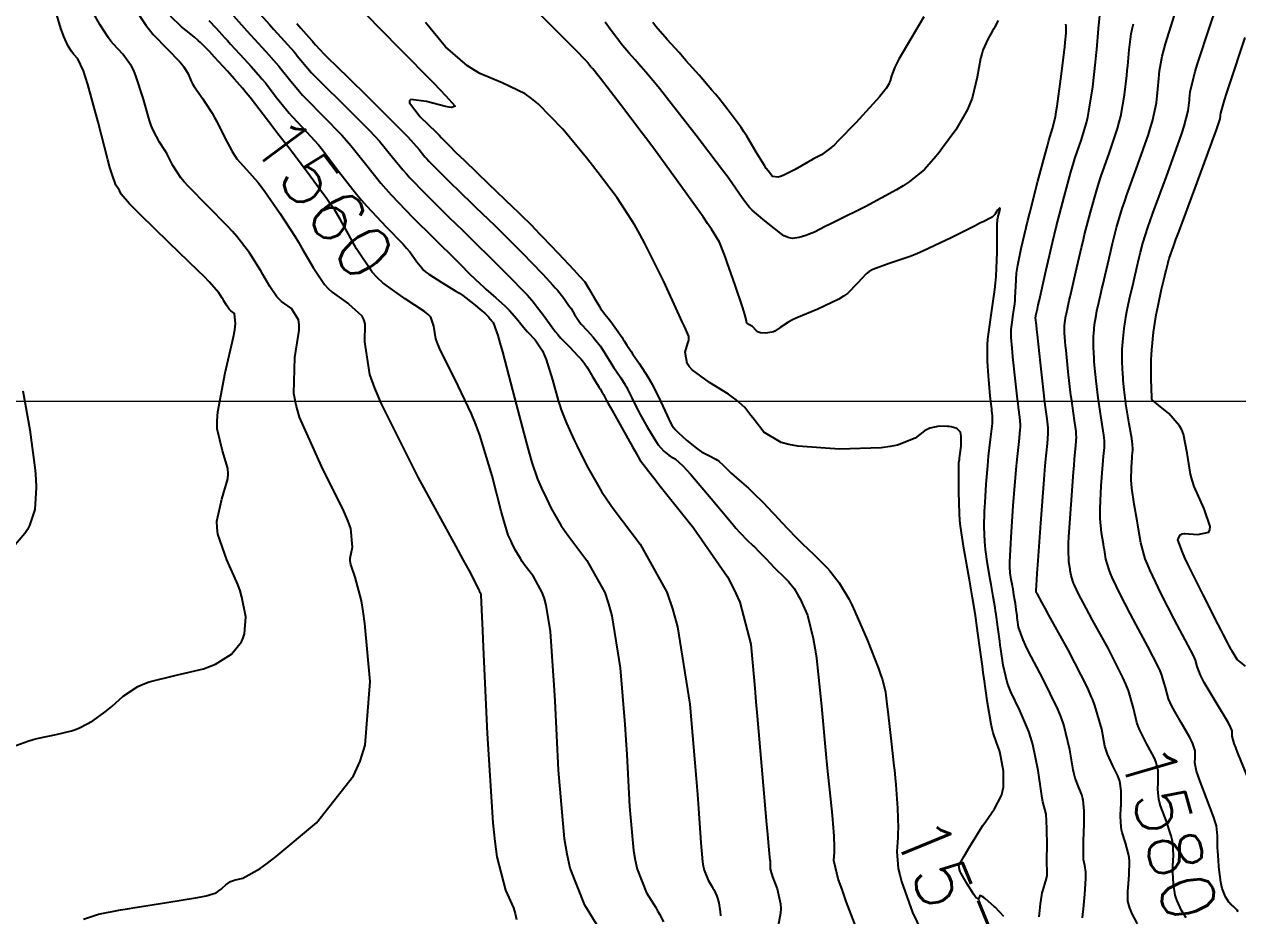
# Model space of a CAD drawing. Header units: metres. Extents: x 837117 to 838477, y 1189012 to 1191015.
# Drawn here: x 837527.3 to 837614.8, y 1190376.8 to 1190441.1 of the extents above; entities that cross this region are included whole.
import ezdxf

# ---------------------------------------------------------------- set-up
doc = ezdxf.new("R2010")
doc.units = ezdxf.units.M
doc.header["$LTSCALE"] = 0.3
doc.layers.add('COORD', color=7, linetype='Continuous', lineweight=20)
doc.layers.add('COTAS 10', color=1, linetype='Continuous')
doc.layers.add('COTAS INT', color=252, linetype='Continuous')
doc.styles.get("Standard").update_dxf_attribs({"font": 'simplex.shx'})

msp = doc.modelspace()

# ---------------------------------------------------------------- linework, layer by layer
at = {"layer": 'COORD'}
msp.add_line((837476.514, 1190413.872), (838476.514, 1190413.872), dxfattribs=at)
at = {"layer": 'COTAS 10'}
for points, elevation in [([(837568.739, 1190375.838), (837567.694, 1190377.524), (837566.654, 1190380.198), (837566.434, 1190381.198), (837566.242, 1190382.31), (837565.795, 1190387.267), (837565.551, 1190392.263), (837565.488, 1190393.4), (837565.427, 1190394.431), (837565.224, 1190397.267), (837564.922, 1190399.175), (837564.798, 1190399.622), (837564.657, 1190400.033), (837564.004, 1190401.221), (837563.334, 1190402.099), (837563.183, 1190402.314), (837563.047, 1190402.518), (837562.68, 1190403.152), (837562.439, 1190403.652), (837562.382, 1190403.77), (837562.33, 1190403.879), (837562.18, 1190404.203), (837561.927, 1190405.022), (837561.81, 1190405.443), (837561.673, 1190405.949), (837561.012, 1190408.481), (837560.116, 1190411.433), (837559.832, 1190412.203), (837559.531, 1190412.954), (837558.314, 1190415.496), (837557.281, 1190417.543), (837557.096, 1190417.982), (837556.955, 1190418.366), (837556.811, 1190419.287), (837556.581, 1190419.929), (837556.386, 1190420.136), (837556.133, 1190420.356), (837554.744, 1190421.256), (837553.816, 1190421.92), (837553.131, 1190422.409), (837552.737, 1190422.787), (837552.366, 1190423.191), (837551.218, 1190424.866), (837550.372, 1190426.414), (837550.191, 1190426.738), (837550.034, 1190427.017), (837549.661, 1190427.647), (837549.224, 1190428.269), (837549.026, 1190428.542), (837548.795, 1190428.859), (837547.683, 1190430.372), (837546.589, 1190431.844), (837546.369, 1190432.136), (837546.185, 1190432.377), (837545.82, 1190432.832), (837545.538, 1190433.175), (837545.406, 1190433.346), (837545.251, 1190433.55), (837544.499, 1190434.563), (837543.552, 1190435.789), (837543.275, 1190436.128), (837542.991, 1190436.466), (837542.414, 1190437.118), (837541.911, 1190437.686), (837540.971, 1190438.703), (837540.607, 1190439.093), (837540.236, 1190439.486), (837540.054, 1190439.667), (837540.007, 1190439.714), (837539.96, 1190439.759), (837539.802, 1190439.907), (837539.527, 1190440.142), (837539.407, 1190440.241), (837539.268, 1190440.355), (837538.607, 1190440.89), (837537.798, 1190441.662)], 1560), ([(837551.832, 1190441.863), (837554.299, 1190439.345), (837556.771, 1190436.842), (837557.254, 1190436.345), (837557.649, 1190435.933), (837558.347, 1190435.152), (837558.108, 1190435.068), (837557.911, 1190435.095), (837557.658, 1190435.144), (837556.274, 1190435.502), (837555.14, 1190435.638), (837555.044, 1190435.546), (837555.043, 1190435.398), (837555.827, 1190434.396), (837556.965, 1190433.281), (837557.188, 1190433.062), (837557.37, 1190432.881), (837557.691, 1190432.549), (837557.759, 1190432.464), (837557.781, 1190432.439), (837557.805, 1190432.413), (837557.901, 1190432.313), (837558.403, 1190431.827), (837558.682, 1190431.558), (837559.021, 1190431.231), (837560.754, 1190429.563), (837562.509, 1190427.873), (837562.862, 1190427.532), (837563.158, 1190427.246), (837563.748, 1190426.671), (837564.191, 1190426.214), (837564.393, 1190426.003), (837564.631, 1190425.754), (837565.777, 1190424.549), (837566.905, 1190423.353), (837567.131, 1190423.11), (837567.319, 1190422.906), (837567.689, 1190422.487), (837567.871, 1190422.206), (837567.941, 1190422.09), (837568.021, 1190421.956), (837568.381, 1190421.33), (837568.753, 1190420.7), (837568.84, 1190420.564), (837568.921, 1190420.443), (837569.153, 1190420.143), (837569.395, 1190419.856), (837569.481, 1190419.744), (837569.575, 1190419.617), (837569.986, 1190419.04), (837570.383, 1190418.461), (837570.469, 1190418.334), (837570.545, 1190418.22), (837570.733, 1190417.927), (837570.948, 1190417.598), (837571.041, 1190417.461), (837571.148, 1190417.304), (837571.655, 1190416.573), (837572.251, 1190415.636), (837572.414, 1190415.35), (837572.577, 1190415.052), (837573.157, 1190413.877), (837573.635, 1190412.842), (837573.734, 1190412.632), (837573.818, 1190412.455), (837573.998, 1190412.09), (837574.212, 1190411.84), (837574.317, 1190411.736), (837574.442, 1190411.616), (837575.06, 1190411.053), (837575.765, 1190410.478), (837575.945, 1190410.349), (837576.118, 1190410.235), (837576.69, 1190409.932), (837577.165, 1190409.7), (837577.278, 1190409.63), (837577.381, 1190409.557), (837577.687, 1190409.271), (837578.016, 1190408.919), (837578.135, 1190408.805), (837578.266, 1190408.683), (837578.84, 1190408.18), (837579.5, 1190407.597), (837579.686, 1190407.424), (837579.873, 1190407.246), (837580.557, 1190406.563), (837581.246, 1190405.846), (837581.435, 1190405.646), (837581.625, 1190405.446), (837582.304, 1190404.721), (837583.006, 1190403.99), (837583.209, 1190403.787), (837583.417, 1190403.583), (837584.199, 1190402.842), (837584.973, 1190402.074), (837585.175, 1190401.853), (837585.373, 1190401.628), (837586.043, 1190400.783), (837586.745, 1190399.615), (837586.963, 1190399.187), (837587.191, 1190398.712), (837588.097, 1190396.616), (837588.888, 1190394.587), (837589.043, 1190394.155), (837589.17, 1190393.779), (837589.397, 1190392.889), (837589.488, 1190392.029), (837589.529, 1190391.671), (837589.577, 1190391.262), (837589.807, 1190389.356), (837590.007, 1190387.578), (837590.044, 1190387.249), (837590.096, 1190386.713), (837590.142, 1190386.198), (837590.259, 1190384.509), (837590.299, 1190383.086), (837590.296, 1190382.737), (837590.288, 1190382.409), (837590.211, 1190381.388), (837590.315, 1190380.173), (837590.422, 1190379.722), (837590.562, 1190379.221), (837591.351, 1190376.996), (837592.315, 1190375.002)], 1570), ([(837611.092, 1190376.604), (837610.757, 1190377.143), (837610.435, 1190377.831), (837610.367, 1190378.035), (837610.308, 1190378.244), (837610.171, 1190379.051), (837610.122, 1190379.883), (837610.12, 1190380.108), (837610.122, 1190380.332), (837610.167, 1190381.121), (837610.132, 1190381.977), (837610.083, 1190382.243), (837610.017, 1190382.521), (837609.638, 1190383.627), (837609.249, 1190384.692), (837609.176, 1190384.943), (837609.12, 1190385.175), (837609.044, 1190385.857), (837609.063, 1190386.405), (837609.066, 1190386.553), (837609.068, 1190386.7), (837609.066, 1190387.215), (837608.938, 1190387.817), (837608.861, 1190388.018), (837608.765, 1190388.233), (837608.265, 1190389.137), (837607.739, 1190390.143), (837607.627, 1190390.424), (837607.529, 1190390.706), (837607.295, 1190391.729), (837606.927, 1190393.019), (837606.911, 1190393.059), (837606.745, 1190393.468), (837606.528, 1190393.957), (837605.453, 1190396.057), (837604.334, 1190398.093), (837604.089, 1190398.543), (837603.873, 1190398.943), (837603.325, 1190399.975), (837603.022, 1190400.609), (837602.959, 1190400.759), (837602.906, 1190400.898), (837602.792, 1190401.305), (837602.733, 1190401.66), (837602.715, 1190401.766), (837602.696, 1190401.875), (837602.621, 1190402.299), (837602.597, 1190403.201), (837602.61, 1190403.613), (837602.632, 1190404.094), (837602.782, 1190406.416), (837602.962, 1190408.76), (837603.003, 1190409.255), (837603.039, 1190409.685), (837603.138, 1190410.68), (837603.168, 1190411.299), (837603.16, 1190411.491), (837603.146, 1190411.691), (837603.04, 1190412.489), (837602.879, 1190413.546), (837602.831, 1190413.91), (837602.781, 1190414.304), (837602.588, 1190415.988), (837602.422, 1190417.569), (837602.389, 1190417.899), (837602.363, 1190418.183), (837602.314, 1190418.82), (837602.314, 1190419.156), (837602.324, 1190419.344), (837602.36, 1190419.689), (837602.413, 1190420.029), (837602.429, 1190420.121), (837602.447, 1190420.212), (837602.518, 1190420.53), (837602.659, 1190421.131), (837602.72, 1190421.4), (837602.792, 1190421.712), (837603.131, 1190423.212), (837603.537, 1190424.959), (837603.65, 1190425.429), (837603.764, 1190425.892), (837604.177, 1190427.512), (837604.642, 1190429.133), (837604.788, 1190429.596), (837604.942, 1190430.066), (837605.56, 1190431.814), (837606.133, 1190433.541), (837606.258, 1190433.997), (837606.368, 1190434.443), (837606.644, 1190435.974), (837606.805, 1190437.365), (837606.842, 1190437.723), (837606.875, 1190438.068), (837606.97, 1190439.217), (837607.127, 1190440.373), (837607.2, 1190440.724), (837607.286, 1190441.088)], 1580)]:
    msp.add_lwpolyline(points, dxfattribs=dict(at, elevation=elevation))
at = {"layer": 'COTAS INT'}
for points, elevation in [([(837600.491, 1190376.684), (837600.504, 1190376.898), (837600.571, 1190377.621), (837600.673, 1190378.255), (837600.706, 1190378.412), (837600.742, 1190378.561), (837600.891, 1190379.035), (837601.018, 1190379.454), (837601.039, 1190379.568), (837601.055, 1190379.683), (837601.064, 1190380.09), (837601.044, 1190380.488), (837601.042, 1190380.595), (837601.041, 1190380.701), (837601.049, 1190381.076), (837601.059, 1190381.577), (837601.059, 1190381.968), (837601.048, 1190382.881), (837601.013, 1190383.755), (837600.997, 1190383.937), (837600.979, 1190384.093), (837600.889, 1190384.437), (837600.749, 1190384.971), (837600.698, 1190385.246), (837600.643, 1190385.576), (837600.401, 1190387.228), (837600.031, 1190389.117), (837599.895, 1190389.596), (837599.744, 1190390.057), (837599.078, 1190391.562), (837598.431, 1190392.905), (837598.292, 1190393.264), (837598.172, 1190393.617), (837597.884, 1190394.844), (837597.721, 1190395.985), (837597.679, 1190396.284), (837597.639, 1190396.575), (837597.507, 1190397.565), (837597.381, 1190398.481), (837597.345, 1190398.725), (837597.308, 1190398.966), (837597.172, 1190399.8), (837597.023, 1190400.651), (837596.978, 1190400.902), (837596.932, 1190401.16), (837596.756, 1190402.146), (837596.608, 1190403.179), (837596.58, 1190403.467), (837596.558, 1190403.755), (837596.525, 1190404.799), (837596.547, 1190405.91), (837596.561, 1190406.24), (837596.577, 1190406.58), (837596.659, 1190407.889), (837596.77, 1190409.218), (837596.804, 1190409.571), (837596.84, 1190409.916), (837596.98, 1190411.109), (837597.092, 1190412.074), (837597.111, 1190412.277), (837597.123, 1190412.451), (837597.123, 1190412.844), (837597.075, 1190413.185), (837597.057, 1190413.326), (837597.038, 1190413.486), (837596.955, 1190414.234), (837596.866, 1190415.155), (837596.843, 1190415.425), (837596.822, 1190415.702), (837596.751, 1190416.755), (837596.758, 1190417.959), (837596.785, 1190418.33), (837596.822, 1190418.718), (837597.049, 1190420.256), (837597.29, 1190421.929), (837597.338, 1190422.401), (837597.376, 1190422.877), (837597.444, 1190424.632), (837597.457, 1190426.075), (837597.46, 1190426.355), (837597.464, 1190426.583), (837597.476, 1190426.976), (837597.506, 1190427.096), (837597.52, 1190427.151), (837597.537, 1190427.217), (837597.621, 1190427.535), (837597.661, 1190427.785), (837597.651, 1190427.807), (837597.631, 1190427.809), (837597.484, 1190427.645), (837597.31, 1190427.4), (837597.274, 1190427.35), (837597.244, 1190427.308), (837597.177, 1190427.222), (837597.129, 1190427.183), (837597.111, 1190427.171), (837597.09, 1190427.158), (837596.994, 1190427.107), (837596.487, 1190426.851), (837596.207, 1190426.709), (837595.866, 1190426.536), (837594.128, 1190425.655), (837592.147, 1190424.715), (837591.652, 1190424.505), (837591.18, 1190424.316), (837589.672, 1190423.815), (837588.493, 1190423.378), (837588.229, 1190423.23), (837587.992, 1190423.07), (837587.365, 1190422.395), (837586.653, 1190421.65), (837586.363, 1190421.446), (837586.033, 1190421.244), (837584.507, 1190420.522), (837583.002, 1190419.883), (837582.685, 1190419.734), (837582.411, 1190419.596), (837581.786, 1190419.195), (837581.421, 1190418.935), (837581.313, 1190418.886), (837581.201, 1190418.847), (837580.769, 1190418.788), (837580.388, 1190418.814), (837580.307, 1190418.829), (837580.238, 1190418.848), (837580.078, 1190418.941), (837579.998, 1190419.046), (837579.979, 1190419.071), (837579.96, 1190419.095), (837579.904, 1190419.166), (837579.824, 1190419.238), (837579.792, 1190419.262), (837579.755, 1190419.288), (837579.581, 1190419.395), (837579.424, 1190419.51), (837579.396, 1190419.54), (837579.376, 1190419.57), (837579.361, 1190419.673), (837579.256, 1190420.127), (837579.179, 1190420.379), (837579.082, 1190420.685), (837578.557, 1190422.245), (837577.979, 1190423.886), (837577.848, 1190424.244), (837577.73, 1190424.56), (837577.408, 1190425.353), (837576.837, 1190426.292), (837576.562, 1190426.7), (837576.236, 1190427.173), (837574.638, 1190429.415), (837572.795, 1190431.934), (837572.315, 1190432.581), (837571.848, 1190433.205), (837570.273, 1190435.279), (837569.062, 1190436.848), (837568.825, 1190437.154), (837568.631, 1190437.404), (837568.283, 1190437.845), (837568.216, 1190437.922), (837568.18, 1190437.962), (837568.118, 1190438.031), (837568.06, 1190438.098), (837568.044, 1190438.118), (837568.029, 1190438.137), (837567.976, 1190438.209), (837567.921, 1190438.284), (837567.905, 1190438.305), (837567.888, 1190438.326), (837567.82, 1190438.405), (837566.997, 1190439.242), (837566.503, 1190439.741), (837565.894, 1190440.356), (837562.734, 1190443.544)], 1574), ([(837615.49, 1190386.863), (837614.803, 1190388.563), (837614.672, 1190388.901), (837614.567, 1190389.182), (837614.406, 1190389.716), (837614.411, 1190389.873), (837614.412, 1190389.915), (837614.412, 1190390.104), (837614.222, 1190390.524), (837614.103, 1190390.738), (837613.955, 1190390.994), (837613.182, 1190392.27), (837612.4, 1190393.592), (837612.246, 1190393.876), (837612.12, 1190394.125), (837611.89, 1190394.73), (837611.757, 1190395.198), (837611.691, 1190395.361), (837611.612, 1190395.539), (837611.222, 1190396.301), (837610.642, 1190397.378), (837610.443, 1190397.755), (837610.228, 1190398.165), (837609.315, 1190399.929), (837608.466, 1190401.708), (837608.291, 1190402.127), (837608.142, 1190402.516), (837607.822, 1190403.655), (837607.658, 1190404.65), (837607.607, 1190404.948), (837607.554, 1190405.254), (837607.344, 1190406.441), (837607.176, 1190407.609), (837607.149, 1190407.904), (837607.131, 1190408.187), (837607.137, 1190409.106), (837607.191, 1190409.814), (837607.203, 1190409.964), (837607.214, 1190410.093), (837607.244, 1190410.394), (837607.218, 1190410.782), (837607.193, 1190410.966), (837607.161, 1190411.185), (837606.984, 1190412.252), (837606.79, 1190413.409), (837606.747, 1190413.684), (837606.708, 1190413.939), (837606.609, 1190414.698), (837606.549, 1190415.388), (837606.534, 1190415.6), (837606.521, 1190415.82), (837606.483, 1190416.694), (837606.484, 1190417.634), (837606.496, 1190417.897), (837606.512, 1190418.162), (837606.612, 1190419.128), (837606.76, 1190420.082), (837606.807, 1190420.339), (837606.856, 1190420.593), (837607.055, 1190421.486), (837607.26, 1190422.33), (837607.313, 1190422.554), (837607.365, 1190422.774), (837607.539, 1190423.531), (837607.705, 1190424.243), (837607.751, 1190424.434), (837607.797, 1190424.623), (837607.965, 1190425.283), (837608.329, 1190426.409), (837608.498, 1190426.892), (837608.697, 1190427.449), (837609.664, 1190430.076), (837610.612, 1190432.697), (837610.8, 1190433.25), (837610.954, 1190433.728), (837611.242, 1190434.829), (837611.309, 1190435.409), (837611.325, 1190435.558), (837611.339, 1190435.702), (837611.378, 1190436.181), (837611.614, 1190437.178), (837611.751, 1190437.649), (837611.921, 1190438.205), (837612.792, 1190440.914), (837613.711, 1190443.62)], 1584), ([(837543.578, 1190442.565), (837544.94, 1190441.048), (837545.244, 1190440.711), (837545.517, 1190440.409), (837546.237, 1190439.618), (837546.716, 1190439.081), (837546.836, 1190438.94), (837546.951, 1190438.801), (837547.32, 1190438.328), (837547.988, 1190437.573), (837548.292, 1190437.257), (837548.646, 1190436.895), (837550.355, 1190435.204), (837552.128, 1190433.425), (837552.523, 1190433.008), (837552.877, 1190432.625), (837553.809, 1190431.514), (837554.574, 1190430.561), (837554.821, 1190430.278), (837555.085, 1190429.985), (837556.168, 1190428.857), (837557.306, 1190427.726), (837557.604, 1190427.432), (837557.895, 1190427.147), (837558.886, 1190426.185), (837559.883, 1190425.216), (837560.178, 1190424.926), (837560.482, 1190424.627), (837561.648, 1190423.467), (837562.681, 1190422.43), (837562.901, 1190422.208), (837563.093, 1190422.014), (837563.545, 1190421.55), (837563.881, 1190421.159), (837563.999, 1190421.012), (837564.128, 1190420.848), (837564.683, 1190420.113), (837565.196, 1190419.414), (837565.299, 1190419.272), (837565.385, 1190419.153), (837565.551, 1190418.909), (837565.744, 1190418.678), (837565.845, 1190418.567), (837565.968, 1190418.435), (837566.586, 1190417.789), (837567.206, 1190417.144), (837567.329, 1190417.014), (837567.432, 1190416.904), (837567.629, 1190416.68), (837567.768, 1190416.461), (837567.833, 1190416.354), (837567.91, 1190416.227), (837568.287, 1190415.603), (837568.661, 1190414.984), (837568.736, 1190414.86), (837568.8, 1190414.757), (837568.925, 1190414.556), (837568.971, 1190414.485), (837568.983, 1190414.463), (837568.995, 1190414.44), (837569.04, 1190414.351), (837569.267, 1190413.934), (837569.395, 1190413.705), (837569.551, 1190413.426), (837571.151, 1190410.588), (837571.309, 1190410.306), (837571.439, 1190410.073), (837571.677, 1190409.638), (837572.307, 1190408.815), (837572.683, 1190408.338), (837573.147, 1190407.754), (837575.552, 1190404.743), (837577.996, 1190401.196), (837578.484, 1190400.274), (837578.89, 1190399.377), (837579.677, 1190396.351), (837579.957, 1190393.178), (837580.043, 1190392.188), (837580.134, 1190391.149), (837580.497, 1190386.994), (837580.816, 1190383.352), (837580.879, 1190382.637), (837580.932, 1190382.049), (837581.031, 1190380.984), (837581.056, 1190380.762), (837581.062, 1190380.706), (837581.066, 1190380.652), (837581.079, 1190380.474), (837581.083, 1190380.324), (837581.083, 1190380.288), (837581.082, 1190380.253), (837581.074, 1190380.146), (837581.144, 1190379.869), (837581.192, 1190379.727), (837581.254, 1190379.557), (837581.58, 1190378.709), (837581.828, 1190377.612), (837581.84, 1190377.285), (837581.828, 1190376.949), (837581.578, 1190375.65)], 1566), ([(837525.93, 1190388.779), (837527.5, 1190389.344), (837527.9, 1190389.467), (837528.285, 1190389.574), (837529.55, 1190389.841), (837530.668, 1190390.095), (837530.96, 1190390.196), (837531.244, 1190390.309), (837532.208, 1190390.825), (837533.097, 1190391.462), (837533.334, 1190391.65), (837533.567, 1190391.845), (837534.376, 1190392.592), (837535.44, 1190393.3), (837535.834, 1190393.47), (837536.272, 1190393.628), (837538.21, 1190394.102), (837540.173, 1190394.578), (837540.625, 1190394.737), (837541.039, 1190394.907), (837542.204, 1190395.623), (837542.915, 1190396.519), (837543.042, 1190396.803), (837543.138, 1190397.103), (837543.234, 1190398.318), (837542.962, 1190399.751), (837542.827, 1190400.189), (837542.666, 1190400.645), (837541.868, 1190402.44), (837541.225, 1190404.273), (837541.162, 1190404.753), (837541.148, 1190405.221), (837541.513, 1190406.813), (837541.937, 1190408.268), (837541.961, 1190408.649), (837541.945, 1190409.022), (837541.547, 1190410.29), (837541.175, 1190411.888), (837541.175, 1190412.468), (837541.219, 1190413.108), (837541.747, 1190415.917), (837542.349, 1190418.52), (837542.439, 1190419.031), (837542.496, 1190419.45), (837542.423, 1190420.206), (837542.158, 1190420.396), (837542.093, 1190420.458), (837542.032, 1190420.525), (837541.844, 1190420.8), (837541.66, 1190421.122), (837541.602, 1190421.218), (837541.542, 1190421.316), (837541.297, 1190421.697), (837540.582, 1190422.499), (837540.224, 1190422.862), (837539.797, 1190423.288), (837537.678, 1190425.336), (837535.587, 1190427.358), (837535.178, 1190427.768), (837534.842, 1190428.112), (837534.243, 1190428.809), (837534.113, 1190429.073), (837534.073, 1190429.144), (837534.032, 1190429.214), (837533.87, 1190429.459), (837533.566, 1190430.3), (837533.436, 1190430.746), (837533.285, 1190431.284), (837532.573, 1190433.997), (837531.838, 1190436.716), (837531.673, 1190437.259), (837531.524, 1190437.71), (837531.123, 1190438.579), (837530.836, 1190438.886), (837530.758, 1190438.983), (837530.681, 1190439.085), (837530.41, 1190439.495), (837530.104, 1190440.173), (837530.006, 1190440.444), (837529.901, 1190440.75), (837529.472, 1190442.156)], 1554), ([(837531.529, 1190376.501), (837532.619, 1190376.88), (837534.195, 1190377.181), (837534.711, 1190377.27), (837535.261, 1190377.361), (837537.534, 1190377.71), (837539.599, 1190378.041), (837540.019, 1190378.12), (837540.372, 1190378.195), (837541.098, 1190378.422), (837541.384, 1190378.627), (837541.46, 1190378.687), (837541.535, 1190378.75), (837541.796, 1190378.991), (837542.138, 1190379.219), (837542.265, 1190379.273), (837542.406, 1190379.324), (837543.03, 1190379.477), (837544.277, 1190380.166), (837544.811, 1190380.556), (837545.426, 1190381.031), (837548.327, 1190383.465), (837551.012, 1190386.848), (837551.491, 1190387.922), (837551.856, 1190389.056), (837552.217, 1190393.645), (837551.814, 1190397.831), (837551.696, 1190398.71), (837551.576, 1190399.468), (837551.119, 1190401.195), (837550.804, 1190402.093), (837550.773, 1190402.328), (837550.766, 1190402.557), (837550.945, 1190403.337), (837550.805, 1190404.685), (837550.598, 1190405.272), (837550.317, 1190405.952), (837548.693, 1190409.182), (837547.12, 1190412.721), (837546.871, 1190413.596), (837546.703, 1190414.425), (837546.769, 1190417.04), (837547.093, 1190418.99), (837547.088, 1190419.399), (837547.041, 1190419.752), (837546.53, 1190420.556), (837545.816, 1190421.067), (837545.641, 1190421.234), (837545.477, 1190421.413), (837544.968, 1190422.155), (837544.474, 1190423.023), (837544.318, 1190423.281), (837544.154, 1190423.547), (837543.496, 1190424.574), (837542.601, 1190425.75), (837542.288, 1190426.109), (837541.947, 1190426.484), (837540.48, 1190427.96), (837539.091, 1190429.363), (837538.799, 1190429.692), (837538.548, 1190429.994), (837537.973, 1190430.871), (837537.633, 1190431.561), (837537.53, 1190431.747), (837537.422, 1190431.93), (837536.999, 1190432.57), (837536.544, 1190433.435), (837536.416, 1190433.76), (837536.288, 1190434.123), (837535.82, 1190435.739), (837535.308, 1190437.357), (837535.152, 1190437.72), (837534.989, 1190438.047), (837534.352, 1190438.92), (837533.686, 1190439.631), (837533.506, 1190439.855), (837533.328, 1190440.091), (837532.7, 1190441.042), (837532.159, 1190442.027)], 1556), ([(837535.136, 1190442.343), (837536.029, 1190441.007), (837536.29, 1190440.666), (837536.559, 1190440.338), (837537.58, 1190439.261), (837538.455, 1190438.384), (837538.63, 1190438.182), (837538.777, 1190437.998), (837539.067, 1190437.481), (837539.292, 1190436.961), (837539.397, 1190436.775), (837539.522, 1190436.571), (837540.127, 1190435.681), (837540.251, 1190435.495), (837540.812, 1190434.646), (837540.987, 1190434.35), (837541.154, 1190434.05), (837541.157, 1190434.046), (837541.703, 1190432.933), (837542.253, 1190431.877), (837542.421, 1190431.616), (837542.595, 1190431.368), (837543.282, 1190430.584), (837544.097, 1190429.68), (837544.352, 1190429.356), (837544.62, 1190429), (837545.695, 1190427.451), (837546.767, 1190425.779), (837547.034, 1190425.345), (837547.287, 1190424.924), (837548.093, 1190423.511), (837548.922, 1190422.302), (837549.189, 1190422.011), (837549.473, 1190421.738), (837550.637, 1190420.906), (837551.587, 1190420.054), (837551.737, 1190419.767), (837551.837, 1190419.459), (837551.79, 1190418.163), (837552.159, 1190415.792), (837552.522, 1190414.805), (837552.999, 1190413.675), (837555.66, 1190408.402), (837558.399, 1190403.388), (837558.925, 1190402.421), (837559.349, 1190401.637), (837560.039, 1190400.326), (837560.064, 1190400.229), (837560.07, 1190400.209), (837560.074, 1190400.193), (837560.084, 1190400.162), (837560.09, 1190400.149), (837560.092, 1190400.145), (837560.094, 1190400.14), (837560.103, 1190400.121), (837560.117, 1190400.097), (837560.122, 1190400.089), (837560.128, 1190400.081), (837560.154, 1190400.047), (837560.179, 1190400.001), (837560.185, 1190399.985), (837560.189, 1190399.968), (837560.201, 1190399.895), (837560.275, 1190398.311), (837560.32, 1190397.342), (837560.374, 1190396.143), (837560.657, 1190389.895), (837561.074, 1190383.45), (837561.213, 1190382.126), (837561.362, 1190381.003), (837561.985, 1190378.611), (837562.552, 1190377.34), (837562.666, 1190376.922), (837562.76, 1190376.477)], 1558), ([(837542.34, 1190441.677), (837543.323, 1190440.585), (837543.58, 1190440.302), (837543.83, 1190440.026), (837544.68, 1190439.098), (837545.432, 1190438.256), (837545.62, 1190438.033), (837545.8, 1190437.816), (837546.38, 1190437.073), (837547.076, 1190436.232), (837547.33, 1190435.954), (837547.61, 1190435.655), (837548.843, 1190434.413), (837550.163, 1190433.055), (837550.497, 1190432.683), (837550.819, 1190432.314), (837551.868, 1190430.996), (837552.981, 1190429.61), (837553.341, 1190429.197), (837553.725, 1190428.771), (837555.301, 1190427.129), (837556.757, 1190425.676), (837557.065, 1190425.369), (837557.332, 1190425.105), (837557.951, 1190424.496), (837558.385, 1190424.073), (837558.534, 1190423.926), (837558.697, 1190423.765), (837559.39, 1190423.074), (837560.153, 1190422.335), (837560.359, 1190422.144), (837560.563, 1190421.959), (837561.281, 1190421.341), (837561.94, 1190420.755), (837562.107, 1190420.59), (837562.266, 1190420.424), (837562.786, 1190419.817), (837563.277, 1190419.21), (837563.419, 1190419.045), (837563.563, 1190418.881), (837564.105, 1190418.297), (837564.638, 1190417.506), (837564.777, 1190417.211), (837564.912, 1190416.882), (837565.367, 1190415.422), (837565.783, 1190413.922), (837565.893, 1190413.569), (837566.001, 1190413.242), (837566.371, 1190412.286), (837566.812, 1190411.34), (837566.964, 1190411.02), (837567.129, 1190410.674), (837567.834, 1190409.214), (837568.908, 1190407.359), (837569.305, 1190406.765), (837569.746, 1190406.135), (837571.703, 1190403.569), (837573.613, 1190400.096), (837574.025, 1190398.895), (837574.386, 1190397.59), (837575.271, 1190392.011), (837575.731, 1190386.67), (837575.825, 1190385.516), (837575.904, 1190384.502), (837576.07, 1190382.011), (837576.194, 1190380.639), (837576.247, 1190380.331), (837576.308, 1190380.055), (837576.595, 1190379.315), (837576.884, 1190378.848), (837576.946, 1190378.744), (837577.001, 1190378.65), (837577.131, 1190378.4), (837577.215, 1190378.183), (837577.24, 1190378.11), (837577.266, 1190378.03), (837577.364, 1190377.697), (837577.47, 1190377.039), (837577.5, 1190376.756)], 1564), ([(837592.164, 1190441.6), (837591.216, 1190440.004), (837590.37, 1190438.557), (837590.204, 1190438.249), (837590.067, 1190437.981), (837589.822, 1190437.348), (837589.733, 1190436.981), (837589.695, 1190436.881), (837589.652, 1190436.782), (837589.445, 1190436.429), (837588.962, 1190435.84), (837588.744, 1190435.592), (837588.489, 1190435.307), (837587.262, 1190433.968), (837585.991, 1190432.653), (837585.708, 1190432.381), (837585.455, 1190432.15), (837584.79, 1190431.653), (837584.211, 1190431.348), (837584.012, 1190431.238), (837583.798, 1190431.118), (837582.884, 1190430.593), (837582.012, 1190430.153), (837581.824, 1190430.087), (837581.659, 1190430.045), (837581.254, 1190430.092), (837580.918, 1190430.486), (837580.797, 1190430.662), (837580.663, 1190430.867), (837580.075, 1190431.851), (837579.381, 1190432.998), (837579.18, 1190433.306), (837578.974, 1190433.61), (837578.199, 1190434.676), (837577.366, 1190435.725), (837577.123, 1190436.02), (837576.876, 1190436.316), (837575.941, 1190437.4), (837574.999, 1190438.461), (837574.748, 1190438.742), (837574.5, 1190439.019), (837573.641, 1190439.975), (837572.832, 1190440.917), (837572.616, 1190441.185)], 1578), ([(837607.591, 1190376.165), (837607.173, 1190376.948), (837607.089, 1190377.134), (837607.02, 1190377.306), (837606.889, 1190377.814), (837606.878, 1190378.36), (837606.885, 1190378.556), (837606.896, 1190378.77), (837606.971, 1190379.706), (837606.995, 1190380.705), (837606.972, 1190380.959), (837606.938, 1190381.204), (837606.712, 1190382.01), (837606.471, 1190382.756), (837606.429, 1190382.964), (837606.396, 1190383.172), (837606.364, 1190383.927), (837606.387, 1190384.582), (837606.39, 1190384.671), (837606.393, 1190384.872), (837606.396, 1190385.071), (837606.394, 1190385.77), (837606.297, 1190386.463), (837606.24, 1190386.657), (837606.169, 1190386.853), (837605.806, 1190387.57), (837605.409, 1190388.419), (837605.317, 1190388.698), (837605.234, 1190388.996), (837604.997, 1190390.229), (837604.512, 1190391.929), (837604.353, 1190392.323), (837604.272, 1190392.522), (837603.985, 1190393.167), (837602.568, 1190395.935), (837601.18, 1190398.451), (837600.912, 1190398.937), (837600.695, 1190399.332), (837600.329, 1190399.997), (837600.299, 1190400.06), (837600.293, 1190400.075), (837600.288, 1190400.089), (837600.277, 1190400.129), (837600.271, 1190400.164), (837600.267, 1190400.186), (837600.26, 1190400.228), (837600.308, 1190400.997), (837600.341, 1190401.467), (837600.383, 1190402.047), (837600.605, 1190405.07), (837600.848, 1190408.233), (837600.903, 1190408.901), (837600.952, 1190409.48), (837601.085, 1190410.823), (837601.142, 1190411.557), (837601.144, 1190411.753), (837601.139, 1190411.944), (837601.067, 1190412.607), (837600.924, 1190413.614), (837600.873, 1190414.022), (837600.818, 1190414.487), (837600.577, 1190416.633), (837600.359, 1190418.66), (837600.317, 1190419.049), (837600.283, 1190419.365), (837600.229, 1190419.883), (837600.229, 1190419.916), (837600.23, 1190419.926), (837600.23, 1190419.935), (837600.234, 1190419.969), (837600.239, 1190420.003), (837600.241, 1190420.012), (837600.242, 1190420.021), (837600.25, 1190420.053), (837600.358, 1190420.531), (837600.424, 1190420.822), (837600.505, 1190421.182), (837600.927, 1190423.052), (837601.453, 1190425.318), (837601.6, 1190425.926), (837601.747, 1190426.526), (837602.283, 1190428.627), (837602.798, 1190430.495), (837602.933, 1190430.949), (837603.064, 1190431.375), (837603.508, 1190432.684), (837603.893, 1190433.963), (837603.987, 1190434.37), (837604.075, 1190434.801), (837604.345, 1190436.547), (837604.552, 1190438.343), (837604.6, 1190438.805), (837604.644, 1190439.251), (837604.766, 1190440.735), (837604.884, 1190441.971)], 1578), ([(837614.854, 1190377.044), (837614.781, 1190377.152), (837614.536, 1190377.402), (837614.34, 1190377.565), (837614.302, 1190377.595), (837614.235, 1190377.669), (837614.169, 1190377.751), (837613.922, 1190378.121), (837613.698, 1190378.713), (837613.645, 1190378.936), (837613.596, 1190379.183), (837613.452, 1190380.288), (837613.416, 1190380.773), (837613.367, 1190381.406), (837613.355, 1190381.661), (837613.348, 1190381.893), (837613.363, 1190382.536), (837613.27, 1190383.25), (837613.194, 1190383.526), (837613.096, 1190383.837), (837612.564, 1190385.245), (837612.026, 1190386.627), (837611.924, 1190386.922), (837611.844, 1190387.178), (837611.725, 1190387.787), (837611.737, 1190388.139), (837611.739, 1190388.234), (837611.74, 1190388.328), (837611.739, 1190388.66), (837611.58, 1190389.17), (837611.482, 1190389.378), (837611.36, 1190389.614), (837610.724, 1190390.704), (837610.378, 1190391.32), (837610.069, 1190391.868), (837609.936, 1190392.15), (837609.824, 1190392.415), (837609.593, 1190393.229), (837609.435, 1190393.786), (837609.342, 1190394.108), (837609.218, 1190394.415), (837609.07, 1190394.748), (837608.337, 1190396.179), (837607.488, 1190397.736), (837607.266, 1190398.149), (837607.05, 1190398.554), (837606.32, 1190399.952), (837605.744, 1190401.158), (837605.625, 1190401.443), (837605.524, 1190401.707), (837605.307, 1190402.48), (837605.196, 1190403.155), (837605.161, 1190403.357), (837605.125, 1190403.565), (837604.983, 1190404.37), (837604.886, 1190405.405), (837604.88, 1190405.758), (837604.881, 1190406.141), (837604.959, 1190407.761), (837605.077, 1190409.287), (837605.103, 1190409.61), (837605.127, 1190409.889), (837605.191, 1190410.537), (837605.193, 1190411.04), (837605.177, 1190411.228), (837605.154, 1190411.438), (837605.012, 1190412.37), (837604.834, 1190413.477), (837604.789, 1190413.797), (837604.745, 1190414.122), (837604.599, 1190415.343), (837604.485, 1190416.478), (837604.462, 1190416.75), (837604.442, 1190417.002), (837604.399, 1190417.757), (837604.399, 1190418.395), (837604.407, 1190418.574), (837604.418, 1190418.753), (837604.486, 1190419.408), (837604.586, 1190420.055), (837604.618, 1190420.23), (837604.652, 1190420.402), (837604.786, 1190421.008), (837604.959, 1190421.731), (837605.017, 1190421.977), (837605.078, 1190422.243), (837605.335, 1190423.371), (837605.621, 1190424.601), (837605.701, 1190424.931), (837605.781, 1190425.257), (837606.071, 1190426.398), (837606.485, 1190427.771), (837606.643, 1190428.244), (837606.819, 1190428.757), (837607.612, 1190430.945), (837608.372, 1190433.119), (837608.529, 1190433.623), (837608.661, 1190434.085), (837608.943, 1190435.402), (837609.057, 1190436.387), (837609.083, 1190436.64), (837609.107, 1190436.885), (837609.174, 1190437.699), (837609.371, 1190438.776), (837609.476, 1190439.187), (837609.603, 1190439.646), (837610.247, 1190441.713)], 1582), ([(837540.573, 1190441.337), (837541.102, 1190440.79), (837541.706, 1190440.123), (837541.916, 1190439.893), (837542.144, 1190439.643), (837543.123, 1190438.579), (837543.62, 1190438.023), (837544.148, 1190437.43), (837544.405, 1190437.127), (837544.65, 1190436.831), (837545.439, 1190435.818), (837546.164, 1190434.891), (837546.368, 1190434.65), (837546.574, 1190434.415), (837547.332, 1190433.623), (837548.197, 1190432.685), (837548.471, 1190432.358), (837548.76, 1190432.003), (837549.927, 1190430.479), (837551.225, 1190428.821), (837551.596, 1190428.381), (837551.972, 1190427.95), (837553.374, 1190426.461), (837554.586, 1190425.199), (837554.843, 1190424.911), (837555.067, 1190424.649), (837555.589, 1190423.922), (837555.927, 1190423.504), (837556.046, 1190423.355), (837556.228, 1190423.195), (837556.433, 1190423.032), (837557.374, 1190422.431), (837558.395, 1190421.824), (837558.651, 1190421.658), (837558.895, 1190421.493), (837559.679, 1190420.905), (837560.273, 1190420.404), (837560.397, 1190420.294), (837560.504, 1190420.197), (837560.745, 1190419.951), (837560.876, 1190419.789), (837560.914, 1190419.745), (837560.953, 1190419.701), (837561.098, 1190419.545), (837561.423, 1190418.621), (837561.576, 1190418.093), (837561.755, 1190417.447), (837562.629, 1190414.131), (837563.521, 1190410.742), (837563.712, 1190410.051), (837563.878, 1190409.466), (837564.275, 1190408.245), (837564.571, 1190407.61), (837564.673, 1190407.395), (837564.784, 1190407.163), (837565.257, 1190406.183), (837565.977, 1190404.939), (837566.244, 1190404.54), (837566.54, 1190404.117), (837567.853, 1190402.395), (837569.135, 1190400.065), (837569.411, 1190399.258), (837569.654, 1190398.383), (837570.248, 1190394.639), (837570.579, 1190390.551), (837570.656, 1190389.458), (837570.727, 1190388.382), (837570.932, 1190384.639), (837571.218, 1190381.475), (837571.34, 1190380.765), (837571.481, 1190380.126), (837572.145, 1190378.42), (837572.812, 1190377.343), (837572.955, 1190377.102), (837573.08, 1190376.885), (837573.381, 1190376.309)], 1562), ([(837546.909, 1190441.119), (837547.203, 1190440.792), (837547.794, 1190440.138), (837548, 1190439.907), (837548.052, 1190439.846), (837548.101, 1190439.786), (837548.26, 1190439.583), (837548.9, 1190438.914), (837549.253, 1190438.561), (837549.683, 1190438.136), (837551.867, 1190435.994), (837554.094, 1190433.795), (837554.55, 1190433.334), (837554.936, 1190432.936), (837555.75, 1190432.032), (837556.166, 1190431.513), (837556.301, 1190431.358), (837556.445, 1190431.199), (837557.034, 1190430.585), (837557.854, 1190429.777), (837558.143, 1190429.495), (837558.458, 1190429.189), (837559.82, 1190427.874), (837561.196, 1190426.545), (837561.52, 1190426.229), (837561.82, 1190425.936), (837562.698, 1190425.069), (837563.436, 1190424.322), (837563.647, 1190424.105), (837563.862, 1190423.884), (837564.661, 1190423.049), (837565.393, 1190422.256), (837565.565, 1190422.061), (837565.724, 1190421.877), (837566.186, 1190421.3), (837566.534, 1190420.81), (837566.62, 1190420.681), (837566.703, 1190420.554), (837566.966, 1190420.12), (837567.248, 1190419.689), (837567.343, 1190419.565), (837567.444, 1190419.439), (837567.87, 1190418.966), (837568.3, 1190418.5), (837568.405, 1190418.379), (837568.504, 1190418.26), (837568.808, 1190417.86), (837569.075, 1190417.461), (837569.151, 1190417.344), (837569.228, 1190417.224), (837569.51, 1190416.765), (837569.805, 1190416.291), (837569.889, 1190416.16), (837569.974, 1190416.03), (837570.29, 1190415.565), (837570.611, 1190415.061), (837570.699, 1190414.906), (837570.786, 1190414.746), (837571.098, 1190414.114), (837571.458, 1190413.377), (837571.575, 1190413.15), (837571.7, 1190412.914), (837572.215, 1190411.977), (837572.742, 1190411.107), (837572.875, 1190410.913), (837573.002, 1190410.739), (837573.412, 1190410.278), (837573.762, 1190409.991), (837573.852, 1190409.928), (837573.938, 1190409.87), (837574.223, 1190409.72), (837574.781, 1190409.215), (837575.04, 1190408.935), (837575.344, 1190408.593), (837576.817, 1190406.852), (837578.299, 1190405.082), (837578.607, 1190404.722), (837578.872, 1190404.418), (837579.462, 1190403.794), (837579.768, 1190403.523), (837579.854, 1190403.443), (837579.941, 1190403.361), (837580.258, 1190403.044), (837580.578, 1190402.711), (837580.666, 1190402.619), (837580.753, 1190402.526), (837581.069, 1190402.19), (837581.394, 1190401.851), (837581.489, 1190401.756), (837581.585, 1190401.662), (837581.947, 1190401.318), (837582.306, 1190400.962), (837582.4, 1190400.859), (837582.492, 1190400.755), (837582.803, 1190400.363), (837583.129, 1190399.822), (837583.23, 1190399.623), (837583.335, 1190399.403), (837583.756, 1190398.43), (837584.187, 1190396.751), (837584.299, 1190396.084), (837584.409, 1190395.331), (837584.778, 1190391.882), (837585.089, 1190388.409), (837585.162, 1190387.639), (837585.228, 1190386.953), (837585.419, 1190385.17), (837585.55, 1190384.006), (837585.579, 1190383.709), (837585.604, 1190383.425), (837585.669, 1190382.492), (837585.691, 1190381.705), (837585.69, 1190381.513), (837585.685, 1190381.331), (837585.642, 1190380.767), (837585.992, 1190379.358), (837586.235, 1190378.643), (837586.542, 1190377.788), (837588.177, 1190373.529)], 1568), ([(837597.923, 1190376.709), (837597.305, 1190377.369), (837597.241, 1190377.437), (837596.606, 1190377.98), (837596.483, 1190378.076), (837596.383, 1190378.149), (837596.209, 1190378.218), (837596.178, 1190378.128), (837596.167, 1190378.1), (837596.155, 1190378.072), (837596.105, 1190377.963), (837595.949, 1190378.053), (837595.87, 1190378.152), (837595.776, 1190378.281), (837595.308, 1190379.015), (837594.868, 1190379.8), (837594.791, 1190379.962), (837594.734, 1190380.101), (837594.691, 1190380.403), (837594.882, 1190380.731), (837594.973, 1190380.886), (837595.08, 1190381.068), (837595.491, 1190381.765), (837595.603, 1190381.956), (837596.241, 1190382.993), (837596.42, 1190383.269), (837596.6, 1190383.54), (837597.262, 1190384.479), (837597.767, 1190385.445), (837597.85, 1190385.733), (837597.907, 1190386.03), (837597.906, 1190387.177), (837597.728, 1190388.229), (837597.674, 1190388.466), (837597.618, 1190388.68), (837597.399, 1190389.255), (837597.16, 1190389.95), (837597.091, 1190390.24), (837597.022, 1190390.571), (837596.764, 1190392.116), (837596.515, 1190393.861), (837596.451, 1190394.317), (837596.39, 1190394.763), (837596.188, 1190396.277), (837595.995, 1190397.677), (837595.94, 1190398.051), (837595.884, 1190398.418), (837595.675, 1190399.693), (837595.447, 1190400.995), (837595.379, 1190401.379), (837595.309, 1190401.773), (837595.04, 1190403.281), (837594.814, 1190404.861), (837594.771, 1190405.301), (837594.737, 1190405.741), (837594.686, 1190407.338), (837594.691, 1190408.638), (837594.692, 1190408.891), (837594.694, 1190409.098), (837594.698, 1190409.459), (837594.724, 1190409.676), (837594.738, 1190409.791), (837594.756, 1190409.93), (837594.847, 1190410.635), (837594.868, 1190411.355), (837594.843, 1190411.504), (837594.803, 1190411.632), (837594.546, 1190411.913), (837594.137, 1190412.021), (837594.002, 1190412.041), (837593.858, 1190412.055), (837593.257, 1190412.068), (837592.589, 1190411.926), (837592.402, 1190411.843), (837592.214, 1190411.74), (837591.528, 1190411.211), (837590.272, 1190410.693), (837589.724, 1190410.598), (837589.089, 1190410.523), (837586.075, 1190410.427), (837583.06, 1190410.637), (837582.425, 1190410.756), (837581.877, 1190410.901), (837580.619, 1190411.641), (837579.986, 1190412.468), (837579.832, 1190412.667), (837579.687, 1190412.852), (837579.24, 1190413.416), (837578.614, 1190413.984), (837578.356, 1190414.173), (837578.062, 1190414.376), (837576.695, 1190415.224), (837575.451, 1190416.131), (837575.234, 1190416.371), (837575.073, 1190416.606), (837574.952, 1190417.417), (837575.138, 1190418.066), (837575.17, 1190418.199), (837575.194, 1190418.312), (837575.211, 1190418.552), (837574.91, 1190419.225), (837574.734, 1190419.611), (837574.517, 1190420.083), (837573.398, 1190422.51), (837572.04, 1190425.256), (837571.673, 1190425.928), (837571.31, 1190426.563), (837570.03, 1190428.541), (837568.667, 1190430.356), (837568.251, 1190430.888), (837567.818, 1190431.433), (837566.115, 1190433.51), (837564.341, 1190435.335), (837563.863, 1190435.721), (837563.391, 1190436.056), (837561.736, 1190436.838), (837560.124, 1190437.509), (837559.68, 1190437.775), (837559.236, 1190438.075), (837557.641, 1190439.447), (837556.207, 1190441.185)], 1572), ([(837597.529, 1190441.334), (837597.287, 1190440.876), (837597.208, 1190440.735), (837597.123, 1190440.587), (837596.776, 1190440.001), (837596.427, 1190439.197), (837596.342, 1190438.912), (837596.263, 1190438.6), (837596.017, 1190437.246), (837595.65, 1190435.735), (837595.493, 1190435.323), (837595.313, 1190434.914), (837594.461, 1190433.459), (837593.505, 1190432.146), (837593.258, 1190431.826), (837593.019, 1190431.525), (837592.22, 1190430.595), (837591.113, 1190429.696), (837590.681, 1190429.414), (837590.193, 1190429.118), (837587.977, 1190427.931), (837585.841, 1190426.869), (837585.405, 1190426.651), (837585.037, 1190426.468), (837584.265, 1190426.081), (837583.894, 1190425.918), (837583.778, 1190425.875), (837583.656, 1190425.833), (837583.167, 1190425.687), (837582.679, 1190425.622), (837582.557, 1190425.63), (837582.441, 1190425.649), (837582.07, 1190425.815), (837581.633, 1190426.143), (837581.475, 1190426.265), (837581.301, 1190426.401), (837580.539, 1190427.007), (837579.784, 1190427.666), (837579.615, 1190427.837), (837579.462, 1190428.002), (837579.056, 1190428.554), (837578.366, 1190429.558), (837578.035, 1190430.007), (837577.644, 1190430.532), (837575.727, 1190433.044), (837573.766, 1190435.571), (837573.347, 1190436.103), (837572.982, 1190436.564), (837572.112, 1190437.623), (837571.607, 1190438.191), (837571.473, 1190438.342), (837571.34, 1190438.491), (837570.879, 1190439.003), (837570.446, 1190439.508), (837570.33, 1190439.651), (837570.217, 1190439.796), (837569.823, 1190440.333), (837569.414, 1190440.89), (837569.29, 1190441.048), (837569.162, 1190441.207)], 1576), ([(837603.611, 1190376.611), (837603.638, 1190376.882), (837603.654, 1190377.047), (837603.674, 1190377.252), (837603.778, 1190378.319), (837603.858, 1190379.442), (837603.862, 1190379.683), (837603.859, 1190379.892), (837603.785, 1190380.392), (837603.694, 1190380.82), (837603.681, 1190380.985), (837603.672, 1190381.169), (837603.683, 1190381.998), (837603.716, 1190382.938), (837603.721, 1190383.191), (837603.724, 1190383.442), (837603.721, 1190384.325), (837603.655, 1190385.109), (837603.619, 1190385.297), (837603.574, 1190385.473), (837603.348, 1190386.004), (837603.079, 1190386.695), (837603.008, 1190386.972), (837602.938, 1190387.286), (837602.699, 1190388.729), (837602.262, 1190390.542), (837602.067, 1190391.089), (837601.84, 1190391.656), (837600.757, 1190393.868), (837599.702, 1190395.86), (837599.494, 1190396.289), (837599.322, 1190396.663), (837599.003, 1190397.572), (837598.927, 1190398.109), (837598.907, 1190398.25), (837598.888, 1190398.387), (837598.826, 1190398.854), (837598.767, 1190399.285), (837598.75, 1190399.4), (837598.732, 1190399.513), (837598.668, 1190399.906), (837598.598, 1190400.306), (837598.577, 1190400.425), (837598.556, 1190400.546), (837598.473, 1190401.01), (837598.403, 1190401.497), (837598.39, 1190401.632), (837598.379, 1190401.768), (837598.364, 1190402.26), (837598.404, 1190403.182), (837598.429, 1190403.59), (837598.459, 1190404.063), (837598.62, 1190406.319), (837598.805, 1190408.666), (837598.85, 1190409.196), (837598.894, 1190409.674), (837599.033, 1190410.966), (837599.117, 1190411.816), (837599.127, 1190412.015), (837599.131, 1190412.198), (837599.095, 1190412.726), (837598.998, 1190413.416), (837598.962, 1190413.701), (837598.924, 1190414.026), (837598.754, 1190415.541), (837598.594, 1190417.073), (837598.561, 1190417.41), (837598.532, 1190417.709), (837598.47, 1190418.472), (837598.473, 1190419.039), (837598.486, 1190419.214), (837598.504, 1190419.396), (837598.61, 1190420.121), (837598.724, 1190420.908), (837598.746, 1190421.131), (837598.764, 1190421.355), (837598.797, 1190422.181), (837598.858, 1190423.107), (837598.895, 1190423.394), (837598.94, 1190423.694), (837599.174, 1190424.891), (837599.536, 1190426.415), (837599.662, 1190426.923), (837599.8, 1190427.467), (837600.389, 1190429.742), (837600.955, 1190431.857), (837601.078, 1190432.301), (837601.186, 1190432.683), (837601.457, 1190433.553), (837601.654, 1190434.385), (837601.716, 1190434.744), (837601.782, 1190435.159), (837602.046, 1190437.12), (837602.281, 1190439.042), (837602.327, 1190439.432), (837602.365, 1190439.76), (837602.436, 1190440.431), (837602.435, 1190440.79), (837602.427, 1190440.921), (837602.417, 1190441.066)], 1576), ([(837615.368, 1190394.771), (837614.773, 1190395.239), (837614.409, 1190395.835), (837614.339, 1190395.953), (837614.282, 1190396.05), (837614.188, 1190396.23), (837614.172, 1190396.287), (837614.164, 1190396.307), (837614.154, 1190396.329), (837614.106, 1190396.423), (837613.796, 1190397.021), (837613.62, 1190397.361), (837613.406, 1190397.776), (837612.311, 1190399.906), (837611.211, 1190402.112), (837610.995, 1190402.576), (837610.816, 1190402.975), (837610.488, 1190403.888), (837610.661, 1190404.248), (837610.798, 1190404.299), (837610.973, 1190404.33), (837611.928, 1190404.269), (837612.731, 1190404.433), (837612.811, 1190404.605), (837612.829, 1190404.833), (837612.38, 1190406.116), (837611.675, 1190407.732), (837611.532, 1190408.17), (837611.411, 1190408.604), (837611.164, 1190410.136), (837610.9, 1190411.488), (837610.769, 1190411.809), (837610.613, 1190412.106), (837609.84, 1190412.986), (837609.085, 1190413.581), (837608.94, 1190413.7), (837608.823, 1190413.797), (837608.632, 1190413.982), (837608.625, 1190414.025), (837608.623, 1190414.033), (837608.622, 1190414.04), (837608.62, 1190414.053), (837608.612, 1190414.297), (837608.6, 1190414.639), (837608.568, 1190415.631), (837608.57, 1190416.874), (837608.585, 1190417.221), (837608.606, 1190417.571), (837608.738, 1190418.847), (837608.934, 1190420.108), (837608.996, 1190420.448), (837609.061, 1190420.784), (837609.323, 1190421.963), (837609.561, 1190422.93), (837609.61, 1190423.132), (837609.652, 1190423.305), (837609.743, 1190423.69), (837609.789, 1190423.884), (837609.801, 1190423.937), (837609.814, 1190423.988), (837609.86, 1190424.168), (837610.172, 1190425.047), (837610.353, 1190425.54), (837610.575, 1190426.14), (837611.716, 1190429.207), (837612.852, 1190432.275), (837613.07, 1190432.876), (837613.248, 1190433.37), (837613.541, 1190434.256), (837613.562, 1190434.431), (837613.57, 1190434.519), (837613.582, 1190434.663), (837613.857, 1190435.581), (837614.027, 1190436.112), (837614.238, 1190436.763), (837615.338, 1190440.116)], 1586), ([(837527.156, 1190414.613), (837527.663, 1190411.8), (837528.034, 1190408.901), (837528.084, 1190408.246), (837528.111, 1190407.655), (837528.02, 1190406.054), (837527.636, 1190404.922), (837527.479, 1190404.626), (837527.3, 1190404.339), (837526.47, 1190403.365)], 1554)]:
    msp.add_lwpolyline(points, dxfattribs=dict(at, elevation=elevation))

# ---------------------------------------------------------------- texts
at = {"layer": 'COTAS 10', "char_height": 3.8, "attachment_point": 7}
for s, insert, rotation in [('1560', (837543.417, 1190432.614, 1560), 306.87995), ('1580', (837606.232, 1190388.55, 1580), 286.0761), ('1570', (837589.89, 1190382.884, 1570), 292.43459)]:
    msp.add_mtext(s, dxfattribs=dict(at, insert=insert, rotation=rotation))

doc.saveas('drawing.dxf')
